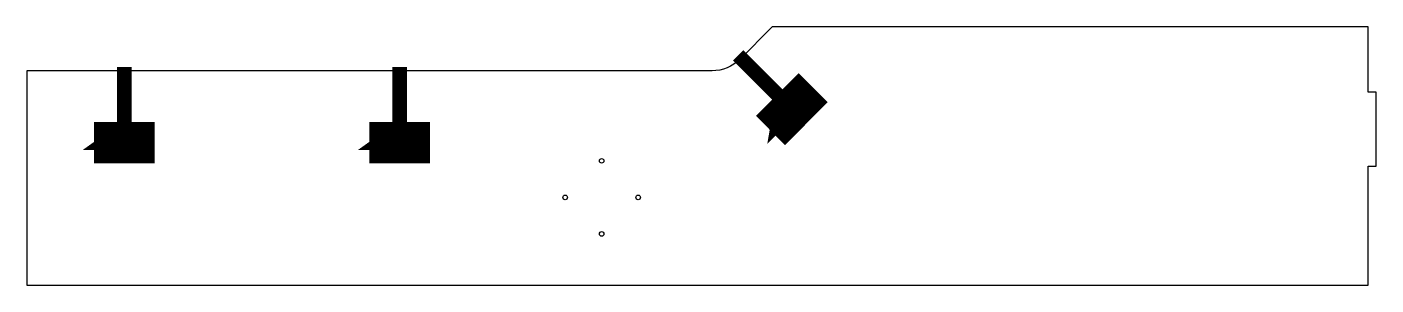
# Model space of a CAD drawing. Extents: x 0 to 34.6, y 0 to 6.6.
import ezdxf

# ---------------------------------------------------------------- set-up
doc = ezdxf.new("R2010")
doc.units = 0
for name, color, linetype in [('DRAWBOLTS', 6, 'CONTINUOUS'), ('DRILL3MM', 6, 'CONTINUOUS'), ('PartCut', 6, 'CONTINUOUS')]:
    doc.layers.add(name, color=color, linetype=linetype)

msp = doc.modelspace()

# ---------------------------------------------------------------- linework, layer by layer
at = {"layer": 'DRAWBOLTS', "const_width": 0.375}
for points in [[(18.255, 5.895), (19.385, 4.765), (19.285, 4.175), (20.045, 4.935), (19.805, 5.175), (18.975, 4.345), (19.455, 3.855), (20.285, 4.695), (20.055, 4.925)], [(2.5, 5.6), (2.5, 4), (2.01, 3.65), (3.09, 3.65), (3.09, 4), (1.91, 4), (1.91, 3.31), (3.09, 3.31), (3.09, 3.64)], [(9.5625, 5.6), (9.5625, 4), (9.0725, 3.65), (10.1525, 3.65), (10.1525, 4), (8.9725, 4), (8.9725, 3.31), (10.1525, 3.31), (10.1525, 3.64)]]:
    msp.add_lwpolyline(points, dxfattribs=at)
at = {"layer": 'DRILL3MM'}
for centre in [(14.75, 3.1875), (13.8125, 2.25), (15.6875, 2.25), (14.75, 1.3125)]:
    msp.add_circle(centre, 0.05906, dxfattribs=at)
at = {"layer": 'PartCut'}
msp.add_lwpolyline([(0, 5.5), (0, 0), (34.425, 0), (34.425, 3.05), (34.625, 3.05), (34.625, 4.95), (34.425, 4.95), (34.425, 6.625), (19.125, 6.625), (18.29291, 5.79289, -0.19891), (17.58581, 5.5)], format="xyb", close=True, dxfattribs=at)

doc.saveas('drawing.dxf')
